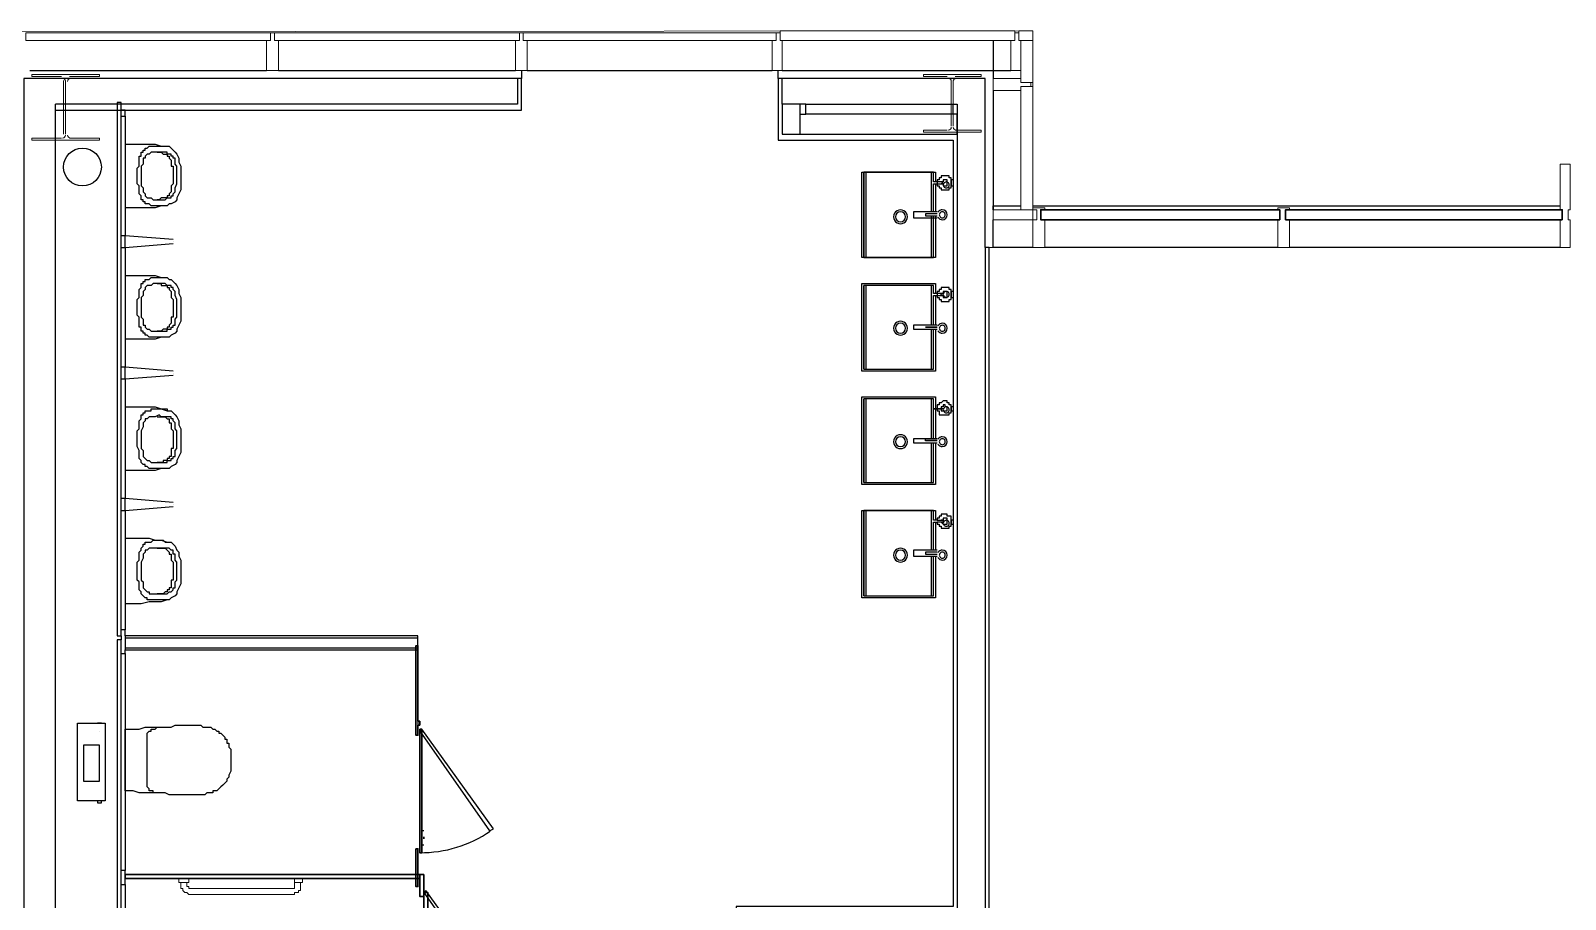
# Model space of a CAD drawing. Header units: metres. Extents: x 20.2 to 85.4, y 7.8 to 61.1.
# Drawn here: x 61.52 to 69.68, y 55.27 to 59.89 of the extents above; entities that cross this region are included whole.
import ezdxf

# ---------------------------------------------------------------- set-up
doc = ezdxf.new("R2010")
doc.units = ezdxf.units.M
for name, color, linetype in [('PDF_A-G25 JA12-G-BLDEXIST', 7, 'Continuous'), ('PDF_A-GENM', 7, 'Continuous'), ('PDF_A-GLAZ-CWMG', 7, 'Continuous'), ('PDF_G-IMPT', 7, 'Continuous'), ('PDF_P-SANR-FIXT', 7, 'Continuous'), ('PDF_Q-CASE', 7, 'Continuous')]:
    doc.layers.add(name, color=color, linetype=linetype)
for name, color, linetype, true_color in [('PDF_A-GLAZ-CURT', 251, 'Continuous', 0x575757), ('PDF_A-Z9919-G-COL19', 9, 'Continuous', 0xc1c1c1), ('PDF_Q-SPCQ', 253, 'Continuous', 0xa6bf8e), ('PDF_S-COLS', 41, 'Continuous', 0xffd9b0)]:
    doc.layers.add(name, color=color, linetype=linetype, true_color=true_color)

msp = doc.modelspace()

# ---------------------------------------------------------------- linework, layer by layer
at = {"layer": 'PDF_A-G25 JA12-G-BLDEXIST', "lineweight": 25}
for points in [[(64.1317, 59.6826), (64.1317, 59.6403)], [(65.4971, 59.6403), (65.4971, 59.6826)], [(61.6972, 59.6403), (61.5173, 59.6403), (61.4855, 59.6403), (61.4855, 59.4709), (61.4855, 52.9509), (61.4855, 52.9191), (61.4855, 52.7604), (61.4855, 51.4373), (60.861, 51.4373), (60.7235, 51.4373), (60.7023, 51.4373), (60.7023, 50.8551), (59.538, 50.8551)], [(62.0253, 59.4392), (62.0253, 59.4709), (62.0042, 59.4709), (64.1317, 59.4709), (64.1317, 59.5027), (64.1317, 59.6403), (64.1105, 59.6403), (61.5173, 59.6403)], [(64.1105, 59.6403), (64.1105, 59.5027), (61.6549, 59.5027)], [(66.4179, 59.6403), (65.5182, 59.6403), (65.4971, 59.6403), (65.4971, 59.5027), (65.4971, 59.4498), (65.4971, 59.3439), (65.4971, 59.3122), (66.4285, 59.3122), (66.4285, 58.7406), (66.4285, 56.3062), (66.4285, 55.2371), (65.4442, 55.2371), (65.3066, 55.2371), (65.2748, 55.2371), (65.2748, 50.8551), (64.9996, 50.8551)], [(66.4497, 55.0678), (66.4497, 53.8611), (66.619, 53.8611), (66.619, 55.0678), (66.619, 55.2371), (66.619, 56.3062), (66.619, 58.7406), (66.5979, 58.7406), (66.5979, 59.6403), (66.4497, 59.6403), (65.5182, 59.6403)], [(65.5182, 59.5027), (65.5182, 59.6403)], [(61.6549, 52.9191), (61.6549, 59.5027)], [(65.6135, 59.5027), (65.6135, 59.3439), (66.4497, 59.3439), (66.4497, 59.3439), (66.4497, 58.7406), (66.4497, 56.3062), (66.4497, 55.2371), (66.4497, 55.2054), (65.4442, 55.2054), (65.3066, 55.2054), (65.3066, 50.834), (65.2748, 50.834), (64.9996, 50.834)], [(65.6135, 59.5027), (65.5182, 59.5027), (65.5182, 59.4498), (65.5182, 59.3439), (66.4285, 59.3439), (66.4497, 59.3439)], [(65.6453, 59.5027), (65.6135, 59.5027), (65.6135, 59.4498), (65.6453, 59.4498)], [(66.4285, 59.4498), (65.6453, 59.4498), (65.6453, 59.5027), (66.4285, 59.5027)], [(66.4285, 59.5027), (66.4285, 59.5027)], [(61.6549, 59.4709), (62.0253, 59.4709)], [(66.4285, 59.4498), (66.4285, 59.4498)], [(63.8671, 52.6545), (63.8671, 52.7604), (63.8671, 52.7815), (63.8671, 52.9191), (62.0253, 52.9191), (62.0042, 52.9191), (61.6549, 52.9191), (61.6549, 52.9509), (61.6549, 59.3122)], [(62.0253, 58.7406), (62.0253, 58.8041)], [(66.5979, 58.7406), (66.5979, 56.3062), (66.5979, 55.2371), (66.5979, 55.2054), (66.5979, 55.1948)], [(62.0253, 58.042), (62.0253, 58.1055)], [(62.0253, 57.3435), (62.0253, 57.407)], [(62.0042, 56.6766), (62.0042, 56.6555)], [(62.0253, 56.5814), (62.0253, 56.6025), (63.5813, 56.6025), (63.5813, 56.6766), (62.0253, 56.6766), (62.0253, 56.7084)], [(62.0253, 56.6766), (62.0253, 56.666), (63.5813, 56.666)], [(62.0253, 56.666), (62.0253, 56.6131), (62.0253, 56.6025)], [(62.0994, 56.666), (62.1312, 56.666)], [(62.0253, 56.6131), (63.5813, 56.6131)], [(62.1629, 56.6131), (62.1629, 56.6131)], [(66.5979, 55.851), (66.5979, 55.851)], [(62.0253, 55.3536), (62.0253, 55.4277)]]:
    msp.add_lwpolyline(points, dxfattribs=at)
msp.add_lwpolyline([(66.4497, 59.4498), (66.4285, 59.4498), (66.4285, 59.5027), (66.4497, 59.5027), (66.4497, 59.4498), (66.4497, 59.3439)], close=True, dxfattribs=at)
msp.add_circle((61.7978, 59.1693), 0.1006, dxfattribs=at)
at = {"layer": 'PDF_A-GENM', "lineweight": 25}
for points in [[(66.3227, 59.0793), (66.3333, 59.0793), (66.3438, 59.0793), (66.3756, 59.0793), (66.365, 59.0793), (66.3756, 59.0899), (66.3438, 59.0899), (66.3333, 59.0899), (66.3227, 59.0899)], [(66.365, 59.0793), (66.3756, 59.0793), (66.3756, 59.0687), (66.3862, 59.0687), (66.3968, 59.0687), (66.3968, 59.0793), (66.3968, 59.0899), (66.3968, 59.1005), (66.3862, 59.1005), (66.3756, 59.1005), (66.3756, 59.0899), (66.365, 59.0899)], [(66.4285, 59.1005), (66.4179, 59.1005), (66.4179, 59.0899), (66.4179, 59.0793), (66.4179, 59.0687), (66.4285, 59.0687)], [(66.3227, 59.0793), (66.3227, 59.0793)], [(66.3227, 58.4866), (66.3333, 58.4866), (66.3438, 58.4866), (66.3756, 58.4866), (66.365, 58.4866), (66.365, 58.4972), (66.3756, 58.4972), (66.3438, 58.4972), (66.3333, 58.4972), (66.3227, 58.4972)], [(66.3227, 58.4972), (66.3227, 58.4972)], [(66.365, 58.4866), (66.3756, 58.4866), (66.3756, 58.476), (66.3862, 58.476), (66.3968, 58.476), (66.3968, 58.4866), (66.3968, 58.4972), (66.3968, 58.5078), (66.3862, 58.5078), (66.3756, 58.5078), (66.3756, 58.4972), (66.365, 58.4972)], [(66.4285, 58.5078), (66.4179, 58.5078), (66.4179, 58.4972), (66.4179, 58.4866), (66.4179, 58.476), (66.4285, 58.476)], [(66.3333, 57.8833), (66.3227, 57.8833), (66.3333, 57.8833)], [(66.3227, 57.8833), (66.3227, 57.8833)], [(66.3438, 57.8833), (66.3333, 57.8833), (66.3438, 57.8833)], [(66.3756, 57.8833), (66.3438, 57.8833), (66.3756, 57.8833)], [(66.365, 57.8833), (66.3756, 57.8833), (66.365, 57.8833)], [(66.4285, 57.8939), (66.4179, 57.8939), (66.4179, 57.8833), (66.4179, 57.8727), (66.4285, 57.8727)], [(66.3438, 57.2905), (66.3333, 57.2905), (66.3227, 57.2905)], [(66.365, 57.28), (66.3756, 57.2694), (66.3862, 57.2694), (66.3968, 57.2694), (66.3968, 57.28), (66.3968, 57.2905), (66.3968, 57.3011), (66.3862, 57.3011), (66.3756, 57.3011), (66.3756, 57.2905), (66.365, 57.2905)], [(66.4285, 57.2905), (66.4179, 57.2905), (66.4179, 57.28), (66.4179, 57.2694), (66.4285, 57.2694)], [(66.3227, 57.28), (66.3333, 57.28), (66.3438, 57.28)], [(66.3227, 57.28), (66.3227, 57.28)], [(63.613, 55.6393), (63.6024, 55.6393)], [(63.613, 55.6393), (63.613, 55.6393)], [(63.613, 55.6076), (63.613, 55.6076)], [(63.613, 55.597), (63.613, 55.6076), (63.613, 55.597)], [(63.613, 55.597), (63.613, 55.597)], [(63.613, 55.597), (63.613, 55.597)], [(63.613, 55.597), (63.613, 55.597)], [(63.6024, 55.5653), (63.613, 55.5653)], [(63.613, 55.5653), (63.613, 55.5653)]]:
    msp.add_lwpolyline(points, dxfattribs=at)
for points in [[(66.3862, 59.0476), (66.3968, 59.0476), (66.4073, 59.0476), (66.4073, 59.0582), (66.4179, 59.0582), (66.4179, 59.0687), (66.4179, 59.0793), (66.4179, 59.0899), (66.4179, 59.1005), (66.4179, 59.1111), (66.4073, 59.1111), (66.4073, 59.1217), (66.3968, 59.1217), (66.3862, 59.1217), (66.3756, 59.1217), (66.365, 59.1217), (66.365, 59.1111), (66.3544, 59.1111), (66.3544, 59.1005), (66.3438, 59.1005), (66.3438, 59.0899), (66.3438, 59.0793), (66.3438, 59.0687), (66.3544, 59.0687), (66.3544, 59.0582), (66.365, 59.0582), (66.365, 59.0476), (66.3756, 59.0476)], [(66.3862, 58.4548), (66.3968, 58.4548), (66.4073, 58.4548), (66.4073, 58.4654), (66.4179, 58.4654), (66.4179, 58.476), (66.4179, 58.4866), (66.4179, 58.4972), (66.4179, 58.5078), (66.4179, 58.5183), (66.4073, 58.5183), (66.4073, 58.5289), (66.3968, 58.5289), (66.3862, 58.5289), (66.3756, 58.5289), (66.365, 58.5289), (66.365, 58.5183), (66.3544, 58.5183), (66.3544, 58.5078), (66.3438, 58.5078), (66.3438, 58.4972), (66.3438, 58.4866), (66.3438, 58.476), (66.3544, 58.476), (66.3544, 58.4654), (66.365, 58.4654), (66.365, 58.4548), (66.3756, 58.4548)], [(66.3862, 57.8515), (66.3968, 57.8515), (66.4073, 57.8515), (66.4073, 57.8621), (66.4179, 57.8621), (66.4179, 57.8727), (66.4179, 57.8833), (66.4179, 57.8939), (66.4179, 57.9044), (66.4073, 57.9044), (66.4073, 57.915), (66.3968, 57.915), (66.3968, 57.9256), (66.3862, 57.9256), (66.3756, 57.9256), (66.365, 57.915), (66.3544, 57.915), (66.3544, 57.9044), (66.3438, 57.9044), (66.3438, 57.8939), (66.3438, 57.8833), (66.3438, 57.8727), (66.3544, 57.8727), (66.3544, 57.8621), (66.3544, 57.8515), (66.365, 57.8515), (66.3756, 57.8515)], [(66.3862, 57.8727), (66.3968, 57.8727), (66.3968, 57.8833), (66.3968, 57.8939), (66.3862, 57.8939), (66.3862, 57.9044), (66.3756, 57.9044), (66.3756, 57.8939), (66.365, 57.8939), (66.365, 57.8833), (66.365, 57.8727), (66.3756, 57.8727)], [(66.3756, 57.28), (66.3438, 57.28), (66.3438, 57.2694), (66.3544, 57.2694), (66.3544, 57.2588), (66.365, 57.2588), (66.365, 57.2482), (66.3756, 57.2482), (66.3862, 57.2482), (66.3968, 57.2482), (66.4073, 57.2482), (66.4073, 57.2588), (66.4179, 57.2588), (66.4179, 57.2694), (66.4179, 57.28), (66.4179, 57.2905), (66.4179, 57.3011), (66.4179, 57.3117), (66.4073, 57.3117), (66.3968, 57.3117), (66.3968, 57.3223), (66.3862, 57.3223), (66.3756, 57.3223), (66.365, 57.3223), (66.365, 57.3117), (66.3544, 57.3117), (66.3544, 57.3011), (66.3438, 57.3011), (66.3438, 57.2905), (66.3756, 57.2905), (66.3756, 57.28), (66.365, 57.28)], [(63.613, 55.6076), (63.613, 55.597), (63.613, 55.6076), (63.613, 55.597)]]:
    msp.add_lwpolyline(points, close=True, dxfattribs=at)
for points in [[(66.3915, 59.0582, 1.000002), (66.3915, 59.0899, 1.000002)], [(66.3915, 58.476, 1.000002), (66.3915, 58.5078, 1.000002)], [(66.3915, 57.8621, 1.000002), (66.3915, 57.8939, 1.000002)], [(66.3915, 57.2588, 1.000002), (66.3915, 57.2905, 1.000002)]]:
    msp.add_lwpolyline(points, format="xyb", close=True, dxfattribs=at)
at = {"layer": 'PDF_A-GLAZ-CURT', "lineweight": 13}
for points in [[(62.798, 59.8837), (61.4961, 59.8837), (61.4961, 59.8414), (62.798, 59.8414)], [(64.1211, 59.8837), (62.8192, 59.8837), (62.8192, 59.8414), (64.1211, 59.8414)], [(65.4865, 59.8837), (64.1423, 59.8837), (64.1423, 59.8414), (65.4865, 59.8414)], [(66.7566, 59.8943), (65.5077, 59.8943), (65.5077, 59.8414), (66.7566, 59.8414)], [(66.8519, 59.8943), (66.7778, 59.8943), (66.7778, 59.8414), (66.8519, 59.8414)], [(66.8519, 59.6191), (66.8519, 59.8414), (66.7884, 59.8414), (66.7884, 59.6191)], [(66.8519, 58.9417), (66.8519, 59.598), (66.7884, 59.598), (66.7884, 58.9417)], [(66.6402, 58.8888), (66.8731, 58.8888), (66.8731, 58.9417), (66.6402, 58.9417)]]:
    msp.add_lwpolyline(points, close=True, dxfattribs=at)
at = {"layer": 'PDF_A-GLAZ-CURT', "color": 230, "lineweight": 30, "true_color": 0xfe005f}
for points in [[(68.1644, 58.8888), (68.1644, 58.9417), (66.8942, 58.9417), (66.8942, 58.8888)], [(69.6674, 58.8888), (69.6674, 58.9417), (68.1961, 58.9417), (68.1961, 58.8888)]]:
    msp.add_lwpolyline(points, close=True, dxfattribs=at)
at = {"layer": 'PDF_A-GLAZ-CWMG', "color": 251, "lineweight": 13, "true_color": 0x575757}
for points in [[(62.7768, 59.8414), (62.7768, 59.6826), (62.8404, 59.6826), (62.8404, 59.8414), (62.8192, 59.8414), (62.8192, 59.8837), (62.798, 59.8837), (62.798, 59.8414)], [(64.0999, 59.8414), (64.0999, 59.6826), (64.1634, 59.6826), (64.1634, 59.8414), (64.1423, 59.8414), (64.1423, 59.8837), (64.1211, 59.8837), (64.1211, 59.8414)], [(65.4653, 59.8414), (65.4653, 59.6826), (65.5182, 59.6826), (65.5182, 59.8414), (65.5077, 59.8414), (65.5077, 59.8837), (65.4865, 59.8837), (65.4865, 59.8414)], [(66.7355, 59.8414), (66.7355, 59.6826), (66.7884, 59.6826), (66.7884, 59.8414), (66.7778, 59.8414), (66.7778, 59.8837), (66.7566, 59.8837), (66.7566, 59.8414)], [(66.7884, 59.6403), (66.6402, 59.6403), (66.6402, 59.5768), (66.7884, 59.5768), (66.7884, 59.598), (66.8413, 59.598), (66.8413, 59.6191), (66.7884, 59.6191)], [(69.6568, 58.7406), (69.7097, 58.7406), (69.7097, 58.8888), (69.6991, 58.8888), (69.6991, 58.9417), (69.7097, 58.9417), (69.7097, 59.1852), (69.6568, 59.1852), (69.6568, 58.9417), (69.6674, 58.9417), (69.6674, 58.8888), (69.6568, 58.8888)], [(66.8519, 58.7406), (66.9154, 58.7406), (66.9154, 58.8888), (66.8942, 58.8888), (66.8942, 58.9417), (66.9154, 58.9417), (66.9154, 58.9523), (66.8519, 58.9523), (66.8519, 58.9417), (66.8731, 58.9417), (66.8731, 58.8888), (66.8519, 58.8888)], [(68.1538, 58.7406), (68.2173, 58.7406), (68.2173, 58.8888), (68.1961, 58.8888), (68.1961, 58.9417), (68.2173, 58.9417), (68.2173, 58.9523), (68.1538, 58.9523), (68.1538, 58.9417), (68.1644, 58.9417), (68.1644, 58.8888), (68.1538, 58.8888)]]:
    msp.add_lwpolyline(points, close=True, dxfattribs=at)
at = {"layer": 'PDF_A-GLAZ-CWMG', "lineweight": 25}
for points in [[(66.6402, 59.8414), (66.6402, 59.6403)], [(61.5173, 59.6826), (62.7768, 59.6826)], [(62.8404, 59.6826), (64.0999, 59.6826)], [(64.1634, 59.6826), (65.4653, 59.6826)], [(65.5182, 59.6826), (66.7355, 59.6826)], [(66.6402, 59.5768), (66.6402, 58.9417), (66.6402, 58.9629), (66.7884, 58.9629)], [(66.8519, 58.9629), (66.8836, 58.9629), (68.1855, 58.9629), (69.6568, 58.9629)], [(66.8519, 58.7406), (66.6402, 58.7406), (66.6402, 58.8888)], [(68.1538, 58.7406), (66.9154, 58.7406)], [(69.6568, 58.7406), (68.2173, 58.7406)]]:
    msp.add_lwpolyline(points, dxfattribs=at)
at = {"layer": 'PDF_A-Z9919-G-COL19', "lineweight": 0}
msp.add_lwpolyline([(55.0819, 59.8837), (55.0819, 47.2352), (67.1059, 47.2352), (67.1059, 48.8652), (66.619, 48.8652), (66.619, 58.7406), (66.8519, 58.7406), (66.8519, 59.8943)], close=True, dxfattribs=at)
for points in [[(66.8519, 59.8943), (66.8519, 59.8943)], [(66.619, 58.7406), (66.619, 58.7406)], [(66.8519, 58.7406), (66.8519, 58.7406)]]:
    msp.add_lwpolyline(points, dxfattribs=at)
at = {"layer": 'PDF_G-IMPT', "lineweight": 25}
for points in [[(62.0253, 59.291), (62.0571, 59.291), (62.0783, 59.291), (62.11, 59.291), (62.1524, 59.291), (62.1841, 59.291), (62.2159, 59.2804), (62.2476, 59.2804), (62.2582, 59.2804), (62.2688, 59.2698), (62.2794, 59.2593), (62.29, 59.2487), (62.3005, 59.2381), (62.3111, 59.2169), (62.3111, 59.1958), (62.3217, 59.1746), (62.3217, 59.1534), (62.3217, 59.1217), (62.3217, 59.1005), (62.3217, 59.0687), (62.3217, 59.0476), (62.3111, 59.0264), (62.3005, 59.0052), (62.3005, 58.9946), (62.29, 58.9841), (62.2688, 58.9735), (62.2582, 58.9735), (62.2476, 58.9629), (62.2159, 58.9629), (62.1841, 58.9523), (62.1524, 58.9523), (62.11, 58.9523), (62.0783, 58.9523), (62.0571, 58.9523), (62.0253, 58.9523)], [(62.2476, 58.9629), (62.237, 58.9629), (62.2265, 58.9629), (62.2159, 58.9629), (62.2053, 58.9629), (62.1947, 58.9629), (62.1841, 58.9629), (62.1735, 58.9629), (62.1629, 58.9629), (62.1524, 58.9735), (62.1418, 58.9735), (62.1312, 58.9735), (62.1312, 58.9841), (62.1206, 58.9841), (62.1206, 58.9946), (62.11, 58.9946), (62.11, 59.0052), (62.11, 59.0158), (62.0994, 59.0264), (62.0994, 59.037), (62.0994, 59.0476), (62.0994, 59.0687), (62.0889, 59.0793), (62.0889, 59.0899), (62.0889, 59.1005), (62.0889, 59.1111), (62.0889, 59.1217), (62.0889, 59.1322), (62.0889, 59.1428), (62.0889, 59.1534), (62.0889, 59.164), (62.0994, 59.1746), (62.0994, 59.1958), (62.0994, 59.2063), (62.0994, 59.2169), (62.0994, 59.2275), (62.11, 59.2275), (62.11, 59.2381), (62.11, 59.2487), (62.1206, 59.2487), (62.1206, 59.2593), (62.1312, 59.2593), (62.1312, 59.2698), (62.1418, 59.2698), (62.1524, 59.2804), (62.1629, 59.2804), (62.1735, 59.2804), (62.1841, 59.2804), (62.1947, 59.2804), (62.2053, 59.2804), (62.2159, 59.2804), (62.2265, 59.2804), (62.237, 59.2804), (62.2476, 59.2804)], [(62.1947, 59.2487), (62.2053, 59.2487), (62.2159, 59.2487), (62.2265, 59.2381), (62.237, 59.2381), (62.2476, 59.2381), (62.2476, 59.2275), (62.2582, 59.2275), (62.2582, 59.2169), (62.2688, 59.2063), (62.2688, 59.1958), (62.2688, 59.1852), (62.2688, 59.1746), (62.2794, 59.1746), (62.2794, 59.1534), (62.2794, 59.1428), (62.2794, 59.1217), (62.2794, 59.1005), (62.2794, 59.0899), (62.2794, 59.0793), (62.2688, 59.0687), (62.2688, 59.0582), (62.2688, 59.0476), (62.2688, 59.037), (62.2582, 59.0264), (62.2582, 59.0158), (62.2476, 59.0158), (62.2476, 59.0052), (62.237, 59.0052), (62.2265, 59.0052), (62.2159, 59.0052), (62.2053, 58.9946), (62.1947, 58.9946)], [(62.0253, 58.5924), (62.0571, 58.5924), (62.0783, 58.5924), (62.11, 58.5924), (62.1524, 58.5924), (62.1841, 58.5924), (62.2159, 58.5818), (62.2476, 58.5818), (62.2582, 58.5713), (62.2688, 58.5713), (62.2794, 58.5607), (62.29, 58.5501), (62.3005, 58.5395), (62.3111, 58.5183), (62.3111, 58.4972), (62.3217, 58.476), (62.3217, 58.4442), (62.3217, 58.4231), (62.3217, 58.3913), (62.3217, 58.3702), (62.3217, 58.349), (62.3111, 58.3278), (62.3005, 58.3066), (62.3005, 58.2961), (62.29, 58.2855), (62.2688, 58.2749), (62.2582, 58.2643), (62.2476, 58.2643), (62.2159, 58.2643), (62.1841, 58.2537), (62.1524, 58.2537), (62.11, 58.2537), (62.0783, 58.2537), (62.0571, 58.2537), (62.0253, 58.2537)], [(62.2476, 58.2643), (62.237, 58.2643), (62.2265, 58.2643), (62.2159, 58.2643), (62.2053, 58.2643), (62.1947, 58.2643), (62.1841, 58.2643), (62.1735, 58.2643), (62.1629, 58.2643), (62.1524, 58.2643), (62.1418, 58.2749), (62.1312, 58.2749), (62.1312, 58.2855), (62.1206, 58.2855), (62.1206, 58.2961), (62.11, 58.2961), (62.11, 58.3066), (62.11, 58.3172), (62.0994, 58.3172), (62.0994, 58.3278), (62.0994, 58.3384), (62.0994, 58.349), (62.0994, 58.3702), (62.0889, 58.3807), (62.0889, 58.3913), (62.0889, 58.4019), (62.0889, 58.4125), (62.0889, 58.4231), (62.0889, 58.4337), (62.0889, 58.4442), (62.0889, 58.4548), (62.0889, 58.4654), (62.0994, 58.476), (62.0994, 58.4972), (62.0994, 58.5078), (62.0994, 58.5183), (62.11, 58.5289), (62.11, 58.5395), (62.11, 58.5501), (62.1206, 58.5501), (62.1206, 58.5607), (62.1312, 58.5607), (62.1312, 58.5713), (62.1418, 58.5713), (62.1524, 58.5713), (62.1629, 58.5818), (62.1735, 58.5818), (62.1841, 58.5818), (62.1947, 58.5818), (62.2053, 58.5818), (62.2159, 58.5818), (62.2265, 58.5818), (62.237, 58.5818), (62.2476, 58.5818)], [(62.1947, 58.5501), (62.2053, 58.5501), (62.2159, 58.5501), (62.2159, 58.5395), (62.2265, 58.5395), (62.237, 58.5395), (62.2476, 58.5395), (62.2476, 58.5289), (62.2582, 58.5289), (62.2582, 58.5183), (62.2688, 58.5078), (62.2688, 58.4972), (62.2688, 58.4866), (62.2688, 58.476), (62.2794, 58.4654), (62.2794, 58.4548), (62.2794, 58.4442), (62.2794, 58.4231), (62.2794, 58.4019), (62.2794, 58.3913), (62.2794, 58.3702), (62.2688, 58.3702), (62.2688, 58.3596), (62.2688, 58.349), (62.2688, 58.3384), (62.2582, 58.3278), (62.2582, 58.3172), (62.2476, 58.3172), (62.2476, 58.3066), (62.237, 58.3066), (62.2265, 58.3066), (62.2159, 58.2961), (62.2053, 58.2961), (62.1947, 58.2961)], [(62.0253, 57.8939), (62.0571, 57.8939), (62.0783, 57.8939), (62.11, 57.8939), (62.1524, 57.8939), (62.1841, 57.8939), (62.2159, 57.8833), (62.2476, 57.8727), (62.2582, 57.8727), (62.2688, 57.8727), (62.2794, 57.8621), (62.29, 57.8515), (62.3005, 57.8409), (62.3111, 57.8198), (62.3111, 57.7986), (62.3217, 57.7774), (62.3217, 57.7457), (62.3217, 57.7245), (62.3217, 57.6927), (62.3217, 57.6716), (62.3217, 57.6504), (62.3111, 57.6292), (62.3005, 57.6081), (62.3005, 57.5975), (62.29, 57.5869), (62.2688, 57.5763), (62.2582, 57.5657), (62.2476, 57.5657), (62.2159, 57.5657), (62.1841, 57.5551), (62.1524, 57.5551), (62.11, 57.5551), (62.0783, 57.5551), (62.0571, 57.5551), (62.0253, 57.5551)], [(62.2476, 57.5657), (62.237, 57.5657), (62.2265, 57.5657), (62.2159, 57.5657), (62.2053, 57.5657), (62.1947, 57.5657), (62.1841, 57.5657), (62.1735, 57.5657), (62.1629, 57.5657), (62.1524, 57.5657), (62.1418, 57.5763), (62.1312, 57.5763), (62.1312, 57.5869), (62.1206, 57.5869), (62.11, 57.5975), (62.11, 57.6081), (62.0994, 57.6187), (62.0994, 57.6292), (62.0994, 57.6398), (62.0994, 57.6504), (62.0994, 57.661), (62.0889, 57.6822), (62.0889, 57.6927), (62.0889, 57.7033), (62.0889, 57.7139), (62.0889, 57.7245), (62.0889, 57.7351), (62.0889, 57.7457), (62.0889, 57.7563), (62.0889, 57.7668), (62.0994, 57.7774), (62.0994, 57.788), (62.0994, 57.7986), (62.0994, 57.8092), (62.0994, 57.8198), (62.11, 57.8303), (62.11, 57.8409), (62.11, 57.8515), (62.1206, 57.8515), (62.1206, 57.8621), (62.1312, 57.8621), (62.1312, 57.8727), (62.1418, 57.8727), (62.1524, 57.8727), (62.1629, 57.8727), (62.1629, 57.8833), (62.1735, 57.8833), (62.1841, 57.8833), (62.1947, 57.8833), (62.2053, 57.8833), (62.2159, 57.8833), (62.2265, 57.8833), (62.237, 57.8833), (62.2476, 57.8833), (62.2476, 57.8727)], [(62.1947, 57.8409), (62.2053, 57.8409), (62.2159, 57.8409), (62.2265, 57.8409), (62.237, 57.8409), (62.2476, 57.8303), (62.2582, 57.8303), (62.2582, 57.8198), (62.2582, 57.8092), (62.2688, 57.8092), (62.2688, 57.788), (62.2688, 57.7774), (62.2794, 57.7668), (62.2794, 57.7563), (62.2794, 57.7351), (62.2794, 57.7245), (62.2794, 57.7033), (62.2794, 57.6927), (62.2794, 57.6822), (62.2794, 57.6716), (62.2688, 57.6716), (62.2688, 57.661), (62.2688, 57.6504), (62.2688, 57.6398), (62.2688, 57.6292), (62.2582, 57.6292), (62.2582, 57.6187), (62.2476, 57.6187), (62.2476, 57.6081), (62.237, 57.6081), (62.2265, 57.6081), (62.2265, 57.5975), (62.2159, 57.5975), (62.2053, 57.5975), (62.1947, 57.5975)], [(62.0253, 57.1953), (62.0571, 57.1953), (62.0783, 57.1953), (62.11, 57.1953), (62.1524, 57.1953), (62.1841, 57.1847), (62.2159, 57.1847), (62.2476, 57.1741), (62.2582, 57.1741), (62.2688, 57.1741), (62.2794, 57.1635), (62.29, 57.1529), (62.3005, 57.1318), (62.3111, 57.1212), (62.3111, 57.1), (62.3217, 57.0788), (62.3217, 57.0471), (62.3217, 57.0259), (62.3217, 56.9942), (62.3217, 56.973), (62.3217, 56.9518), (62.3111, 56.9307), (62.3005, 56.9095), (62.3005, 56.8989), (62.29, 56.8883), (62.2688, 56.8777), (62.2582, 56.8672), (62.2476, 56.8672), (62.2159, 56.8566), (62.1841, 56.8566), (62.1524, 56.8566), (62.11, 56.846), (62.0783, 56.846), (62.0571, 56.846), (62.0253, 56.846)], [(62.2476, 56.8672), (62.237, 56.8672), (62.2265, 56.8672), (62.2159, 56.8672), (62.2053, 56.8672), (62.1947, 56.8672), (62.1841, 56.8672), (62.1735, 56.8672), (62.1629, 56.8672), (62.1524, 56.8672), (62.1418, 56.8672), (62.1418, 56.8777), (62.1312, 56.8777), (62.1206, 56.8883), (62.11, 56.8989), (62.11, 56.9095), (62.0994, 56.9201), (62.0994, 56.9307), (62.0994, 56.9412), (62.0994, 56.9518), (62.0994, 56.9624), (62.0889, 56.973), (62.0889, 56.9836), (62.0889, 56.9942), (62.0889, 57.0048), (62.0889, 57.0153), (62.0889, 57.0259), (62.0889, 57.0365), (62.0889, 57.0471), (62.0889, 57.0577), (62.0889, 57.0683), (62.0994, 57.0788), (62.0994, 57.0894), (62.0994, 57.1), (62.0994, 57.1106), (62.0994, 57.1212), (62.11, 57.1318), (62.11, 57.1424), (62.1206, 57.1529), (62.1206, 57.1635), (62.1312, 57.1635), (62.1312, 57.1741), (62.1418, 57.1741), (62.1524, 57.1741), (62.1629, 57.1741), (62.1735, 57.1847), (62.1841, 57.1847), (62.1947, 57.1847), (62.2053, 57.1847), (62.2159, 57.1847), (62.2265, 57.1847), (62.237, 57.1741), (62.2476, 57.1741)], [(62.1947, 57.1424), (62.2053, 57.1424), (62.2159, 57.1424), (62.2265, 57.1424), (62.237, 57.1424), (62.2476, 57.1318), (62.2582, 57.1212), (62.2582, 57.1106), (62.2688, 57.1106), (62.2688, 57.1), (62.2688, 57.0894), (62.2688, 57.0788), (62.2794, 57.0683), (62.2794, 57.0577), (62.2794, 57.0471), (62.2794, 57.0365), (62.2794, 57.0259), (62.2794, 57.0048), (62.2794, 56.9942), (62.2794, 56.9836), (62.2794, 56.973), (62.2688, 56.973), (62.2688, 56.9624), (62.2688, 56.9518), (62.2688, 56.9412), (62.2688, 56.9307), (62.2582, 56.9307), (62.2582, 56.9201), (62.2476, 56.9201), (62.2476, 56.9095), (62.237, 56.9095), (62.2265, 56.8989), (62.2159, 56.8989), (62.2053, 56.8989), (62.1947, 56.8989)], [(62.237, 55.8405), (62.2159, 55.8405), (62.1947, 55.8405), (62.1735, 55.8405), (62.1524, 55.8405), (62.1312, 55.8405), (62.0994, 55.8405), (62.0677, 55.851), (62.0253, 55.851), (62.0253, 56.1792), (62.0677, 56.1792), (62.0994, 56.1792), (62.1312, 56.1897), (62.1524, 56.1897), (62.1735, 56.1897), (62.1947, 56.1897), (62.2159, 56.1897), (62.237, 56.1897)], [(62.1418, 56.1157), (62.1418, 56.1157)], [(62.3958, 55.8299), (62.3958, 55.8299)]]:
    msp.add_lwpolyline(points, dxfattribs=at)
for points in [[(62.2053, 59.2487), (62.1841, 59.2487), (62.1735, 59.2487), (62.1629, 59.2487), (62.1524, 59.2381), (62.1418, 59.2381), (62.1312, 59.2275), (62.1312, 59.2169), (62.1206, 59.2169), (62.1206, 59.1958), (62.1206, 59.1852), (62.11, 59.1746), (62.11, 59.1534), (62.11, 59.1428), (62.11, 59.1217), (62.11, 59.1111), (62.11, 59.0899), (62.11, 59.0687), (62.1206, 59.0582), (62.1206, 59.0476), (62.1206, 59.037), (62.1312, 59.0264), (62.1312, 59.0158), (62.1418, 59.0052), (62.1524, 59.0052), (62.1629, 59.0052), (62.1735, 58.9946), (62.1841, 58.9946), (62.2053, 58.9946), (62.2159, 58.9946), (62.237, 58.9946), (62.2476, 59.0052), (62.2582, 59.0052), (62.2688, 59.0052), (62.2688, 59.0158), (62.2794, 59.0158), (62.2794, 59.0264), (62.29, 59.037), (62.29, 59.0476), (62.29, 59.0582), (62.3005, 59.0793), (62.3005, 59.1005), (62.3005, 59.1217), (62.3005, 59.1428), (62.3005, 59.164), (62.3005, 59.1746), (62.29, 59.1852), (62.29, 59.1958), (62.29, 59.2063), (62.29, 59.2169), (62.2794, 59.2169), (62.2794, 59.2275), (62.2688, 59.2275), (62.2688, 59.2381), (62.2582, 59.2381), (62.2476, 59.2381), (62.2476, 59.2487), (62.237, 59.2487), (62.2159, 59.2487)], [(62.2053, 58.5501), (62.1841, 58.5501), (62.1735, 58.5501), (62.1629, 58.5395), (62.1524, 58.5395), (62.1418, 58.5395), (62.1312, 58.5289), (62.1312, 58.5183), (62.1206, 58.5078), (62.1206, 58.4972), (62.1206, 58.4866), (62.11, 58.476), (62.11, 58.4548), (62.11, 58.4337), (62.11, 58.4231), (62.11, 58.4019), (62.11, 58.3913), (62.11, 58.3702), (62.1206, 58.3596), (62.1206, 58.349), (62.1206, 58.3278), (62.1312, 58.3278), (62.1312, 58.3172), (62.1418, 58.3066), (62.1524, 58.3066), (62.1629, 58.2961), (62.1735, 58.2961), (62.1841, 58.2961), (62.2053, 58.2961), (62.2159, 58.2961), (62.237, 58.2961), (62.2476, 58.2961), (62.2476, 58.3066), (62.2582, 58.3066), (62.2688, 58.3066), (62.2688, 58.3172), (62.2794, 58.3172), (62.2794, 58.3278), (62.29, 58.3278), (62.29, 58.3384), (62.29, 58.349), (62.29, 58.3596), (62.3005, 58.3702), (62.3005, 58.3807), (62.3005, 58.4019), (62.3005, 58.4231), (62.3005, 58.4442), (62.3005, 58.4654), (62.29, 58.4866), (62.29, 58.4972), (62.29, 58.5078), (62.2794, 58.5183), (62.2794, 58.5289), (62.2688, 58.5289), (62.2688, 58.5395), (62.2582, 58.5395), (62.2476, 58.5395), (62.237, 58.5501), (62.2159, 58.5501)], [(62.2053, 57.8515), (62.1841, 57.8409), (62.1735, 57.8409), (62.1629, 57.8409), (62.1524, 57.8409), (62.1418, 57.8303), (62.1312, 57.8303), (62.1312, 57.8198), (62.1206, 57.8092), (62.1206, 57.7986), (62.1206, 57.788), (62.11, 57.7668), (62.11, 57.7563), (62.11, 57.7351), (62.11, 57.7245), (62.11, 57.7033), (62.11, 57.6927), (62.11, 57.6716), (62.1206, 57.661), (62.1206, 57.6398), (62.1206, 57.6292), (62.1312, 57.6187), (62.1418, 57.6081), (62.1524, 57.6081), (62.1629, 57.5975), (62.1735, 57.5975), (62.1841, 57.5975), (62.2053, 57.5975), (62.2159, 57.5975), (62.237, 57.5975), (62.2476, 57.5975), (62.2476, 57.6081), (62.2582, 57.6081), (62.2688, 57.6081), (62.2688, 57.6187), (62.2794, 57.6187), (62.2794, 57.6292), (62.29, 57.6292), (62.29, 57.6398), (62.29, 57.6504), (62.29, 57.661), (62.3005, 57.6716), (62.3005, 57.6822), (62.3005, 57.6927), (62.3005, 57.7033), (62.3005, 57.7245), (62.3005, 57.7351), (62.3005, 57.7457), (62.3005, 57.7668), (62.29, 57.7774), (62.29, 57.788), (62.29, 57.7986), (62.29, 57.8092), (62.2794, 57.8198), (62.2794, 57.8303), (62.2688, 57.8303), (62.2688, 57.8409), (62.2582, 57.8409), (62.2476, 57.8409), (62.237, 57.8409), (62.2159, 57.8409)], [(62.2053, 57.1424), (62.1841, 57.1424), (62.1735, 57.1424), (62.1629, 57.1424), (62.1524, 57.1424), (62.1418, 57.1318), (62.1312, 57.1318), (62.1312, 57.1212), (62.1206, 57.1106), (62.1206, 57.1), (62.1206, 57.0894), (62.11, 57.0683), (62.11, 57.0577), (62.11, 57.0365), (62.11, 57.0259), (62.11, 57.0048), (62.11, 56.9942), (62.11, 56.973), (62.1206, 56.9624), (62.1206, 56.9412), (62.1206, 56.9307), (62.1312, 56.9201), (62.1418, 56.9095), (62.1524, 56.9095), (62.1524, 56.8989), (62.1629, 56.8989), (62.1735, 56.8989), (62.1841, 56.8989), (62.2053, 56.8989), (62.2159, 56.8989), (62.237, 56.8989), (62.2476, 56.8989), (62.2582, 56.9095), (62.2688, 56.9095), (62.2794, 56.9201), (62.2794, 56.9307), (62.29, 56.9307), (62.29, 56.9412), (62.29, 56.9518), (62.29, 56.9624), (62.3005, 56.973), (62.3005, 56.9836), (62.3005, 56.9942), (62.3005, 57.0048), (62.3005, 57.0259), (62.3005, 57.0365), (62.3005, 57.0471), (62.3005, 57.0577), (62.3005, 57.0683), (62.29, 57.0788), (62.29, 57.0894), (62.29, 57.1), (62.29, 57.1106), (62.2794, 57.1106), (62.2794, 57.1212), (62.2794, 57.1318), (62.2688, 57.1318), (62.2582, 57.1424), (62.2476, 57.1424), (62.237, 57.1424), (62.2159, 57.1424)], [(62.1418, 56.0839), (62.1418, 56.0945), (62.1418, 56.1051), (62.1418, 56.1157), (62.1418, 56.1262), (62.1418, 56.1368), (62.1418, 56.1474), (62.1418, 56.158), (62.1524, 56.1686), (62.1629, 56.1686), (62.1629, 56.1792), (62.1735, 56.1792), (62.1841, 56.1792), (62.1947, 56.1897), (62.2159, 56.1897), (62.2265, 56.1897), (62.237, 56.1897), (62.2582, 56.1897), (62.2688, 56.1897), (62.29, 56.2003), (62.3005, 56.2003), (62.3217, 56.2003), (62.3535, 56.2003), (62.3958, 56.2003), (62.417, 56.2003), (62.4276, 56.2003), (62.4381, 56.1897), (62.4487, 56.1897), (62.4593, 56.1897), (62.4699, 56.1897), (62.4805, 56.1897), (62.4911, 56.1792), (62.5017, 56.1792), (62.5122, 56.1686), (62.5228, 56.1686), (62.5228, 56.158), (62.5334, 56.158), (62.544, 56.1474), (62.5546, 56.1368), (62.5546, 56.1262), (62.5652, 56.1262), (62.5652, 56.1157), (62.5652, 56.1051), (62.5757, 56.1051), (62.5757, 56.0945), (62.5757, 56.0839), (62.5863, 56.0733), (62.5863, 56.0627), (62.5863, 56.0521), (62.5863, 56.0416), (62.5863, 56.031), (62.5863, 56.0098), (62.5863, 55.9992), (62.5863, 55.9886), (62.5863, 55.9781), (62.5863, 55.9675), (62.5863, 55.9569), (62.5757, 55.9357), (62.5757, 55.9251), (62.5652, 55.9145), (62.5652, 55.904), (62.5546, 55.8934), (62.544, 55.8828), (62.5334, 55.8722), (62.5228, 55.8616), (62.5122, 55.851), (62.5017, 55.851), (62.4911, 55.851), (62.4911, 55.8405), (62.4805, 55.8405), (62.4699, 55.8405), (62.4593, 55.8405), (62.4487, 55.8299), (62.4381, 55.8299), (62.4276, 55.8299), (62.417, 55.8299), (62.3958, 55.8299), (62.3535, 55.8299), (62.3217, 55.8299), (62.3005, 55.8299), (62.29, 55.8299), (62.2688, 55.8299), (62.2582, 55.8299), (62.237, 55.8405), (62.2265, 55.8405), (62.2159, 55.8405), (62.1947, 55.8405), (62.1841, 55.8405), (62.1735, 55.8405), (62.1735, 55.851), (62.1629, 55.851), (62.1524, 55.851), (62.1524, 55.8616), (62.1418, 55.8722), (62.1418, 55.8828), (62.1418, 55.8934), (62.1418, 55.904), (62.1418, 55.9145), (62.1418, 55.9251), (62.1418, 55.9357), (62.1418, 55.9675), (62.1418, 55.9886), (62.1418, 56.0098), (62.1418, 56.0416), (62.1418, 56.0627)]]:
    msp.add_lwpolyline(points, close=True, dxfattribs=at)
at = {"layer": 'PDF_P-SANR-FIXT', "lineweight": 25}
for points in [[(61.983, 56.6766), (62.0042, 56.6766), (62.0042, 59.5133), (61.983, 59.5133)], [(61.983, 52.9509), (62.0042, 52.9509), (62.0042, 56.6555), (61.983, 56.6555)], [(61.9195, 56.2109), (61.9195, 55.7981), (61.7713, 55.7981), (61.7713, 56.2109)], [(61.8031, 56.0945), (61.8031, 55.904), (61.8877, 55.904), (61.8877, 56.0945)]]:
    msp.add_lwpolyline(points, close=True, dxfattribs=at)
for points in [[(62.0042, 59.4392), (62.0253, 59.4392), (62.0253, 58.8041), (62.0042, 58.8041)], [(66.3333, 58.91), (66.3333, 58.6877), (65.9416, 58.6877), (65.9416, 59.1428), (66.3333, 59.1428), (66.3333, 59.0899)], [(66.3227, 59.0899), (66.3227, 59.1428), (65.9522, 59.1428), (65.9522, 58.6877), (65.9522, 59.1428)], [(65.9628, 59.1428), (65.9628, 58.6877)], [(66.3121, 58.9311), (66.3121, 59.1428)], [(66.3227, 58.9311), (66.3227, 59.0793)], [(66.3333, 59.0793), (66.3333, 58.9311)], [(66.3438, 58.9311), (66.2168, 58.9311), (66.2168, 58.8994), (66.3438, 58.8994)], [(66.3438, 58.9206), (66.2803, 58.9206), (66.2803, 58.91), (66.3438, 58.91)], [(65.9522, 58.6877), (66.3227, 58.6877), (66.3227, 58.91)], [(66.3121, 58.6877), (66.3121, 58.91)], [(62.2794, 58.783), (62.0253, 58.8041)], [(62.0253, 58.7406), (62.2794, 58.7618)], [(62.2794, 58.7724), (62.2794, 58.7724)], [(62.0042, 58.7406), (62.0253, 58.7406), (62.0253, 58.1055), (62.0042, 58.1055)], [(66.3333, 58.3066), (66.3333, 58.0844), (65.9416, 58.0844), (65.9416, 58.5501), (66.3333, 58.5501), (66.3333, 58.4972)], [(66.3227, 58.4972), (66.3227, 58.5395), (65.9522, 58.5395), (65.9522, 58.095), (65.9522, 58.5395)], [(65.9628, 58.5395), (65.9628, 58.095)], [(66.3121, 58.3278), (66.3121, 58.5395)], [(66.3227, 58.3278), (66.3227, 58.4866)], [(66.3333, 58.4866), (66.3333, 58.3278)], [(65.9522, 58.095), (66.3227, 58.095), (66.3227, 58.3066)], [(66.3438, 58.3278), (66.2168, 58.3278), (66.2168, 58.3066), (66.3438, 58.3066)], [(66.2803, 58.3172), (66.3438, 58.3172), (66.2803, 58.3172)], [(66.3121, 58.095), (66.3121, 58.3066)], [(62.2794, 58.0844), (62.0253, 58.1055)], [(62.0042, 58.042), (62.0253, 58.042), (62.0253, 57.407), (62.0042, 57.407)], [(62.0253, 58.042), (62.2794, 58.0632)], [(62.2794, 58.0738), (62.2794, 58.0738)], [(66.3333, 57.7033), (66.3333, 57.4811), (65.9416, 57.4811), (65.9416, 57.9468), (66.3333, 57.9468), (66.3333, 57.8833), (66.3333, 57.7245)], [(66.3227, 57.7245), (66.3227, 57.8833), (66.3227, 57.9362), (65.9522, 57.9362), (65.9522, 57.4916), (65.9522, 57.9362)], [(65.9628, 57.9362), (65.9628, 57.4916)], [(66.3121, 57.7245), (66.3121, 57.9362)], [(65.9522, 57.4916), (66.3227, 57.4916), (66.3227, 57.7033)], [(66.3438, 57.7139), (66.2803, 57.7139), (66.2803, 57.7245), (66.3438, 57.7245), (66.2168, 57.7245), (66.2168, 57.7033), (66.3438, 57.7033)], [(66.3121, 57.4916), (66.3121, 57.7033)], [(62.2794, 57.3858), (62.0253, 57.407)], [(62.2794, 57.3752), (62.2794, 57.3752)], [(62.0042, 57.3435), (62.0253, 57.3435), (62.0253, 56.7084), (62.0042, 56.7084)], [(62.0253, 57.3435), (62.2794, 57.3646)], [(66.3333, 57.1), (66.3333, 56.8777), (65.9416, 56.8777), (65.9416, 57.3435), (66.3333, 57.3435), (66.3333, 57.2905)], [(66.3227, 57.2905), (66.3227, 57.3435), (65.9522, 57.3435), (65.9522, 56.8883), (65.9522, 57.3435)], [(65.9628, 57.3435), (65.9628, 56.8883)], [(66.3121, 57.1318), (66.3121, 57.3435)], [(66.3227, 57.1318), (66.3227, 57.28)], [(66.3333, 57.28), (66.3333, 57.1318)], [(66.3438, 57.1318), (66.2168, 57.1318), (66.2168, 57.1), (66.3438, 57.1)], [(65.9522, 56.8883), (66.3227, 56.8883), (66.3227, 57.1)], [(66.3438, 57.1212), (66.2803, 57.1212), (66.2803, 57.1106), (66.3438, 57.1106)], [(66.3121, 56.8883), (66.3121, 57.1)], [(62.0042, 56.5814), (62.0253, 56.5814), (62.0253, 55.4277), (62.0042, 55.4277)], [(61.8772, 56.2109), (61.8772, 56.2109)], [(61.8983, 56.2109), (61.8877, 56.2109), (61.8772, 56.2109)], [(61.8877, 56.1686), (61.8877, 56.1686)], [(61.8772, 55.7981), (61.8772, 55.7875), (61.8877, 55.7875), (61.8983, 55.7875), (61.8983, 55.7981)], [(62.0042, 55.3536), (62.0253, 55.3536), (62.0253, 54.6126), (62.0042, 54.6126)]]:
    msp.add_lwpolyline(points, dxfattribs=at)
for points in [[(66.1851, 58.9047, 1.000001), (66.111, 58.9047, 1.000001)], [(66.1216, 58.9047, 0.999999), (66.1745, 58.9047, 0.999999)], [(66.3703, 58.8994, 1.000002), (66.3703, 58.9311, 1.000002)], [(66.1851, 58.3119, 1.000001), (66.111, 58.3119, 1.000001)], [(66.1216, 58.3119, 0.999999), (66.1745, 58.3119, 0.999999)], [(66.3703, 58.2961, 1.000002), (66.3703, 58.3278, 1.000002)], [(66.1851, 57.7086, 1.000001), (66.111, 57.7086, 1.000001)], [(66.1216, 57.7086, 0.999999), (66.1745, 57.7086, 0.999999)], [(66.3703, 57.6927, 1.000002), (66.3703, 57.7245, 1.000002)], [(66.1851, 57.1053, 1.000001), (66.111, 57.1053, 1.000001)], [(66.1216, 57.1053, 0.999999), (66.1745, 57.1053, 0.999999)], [(66.3703, 57.0894, 1.000002), (66.3703, 57.1212, 1.000002)]]:
    msp.add_lwpolyline(points, format="xyb", close=True, dxfattribs=at)
for points in [[(66.3474, 58.902, 0.267266), (66.3703, 58.8888, 0.999999), (66.3703, 58.9417, 0.267266), (66.3474, 58.9285)], [(66.3474, 58.2987, 0.267266), (66.3703, 58.2855, 0.999999), (66.3703, 58.3384, 0.267266), (66.3474, 58.3252)], [(66.3474, 57.6953, 0.267266), (66.3703, 57.6822, 0.999999), (66.3703, 57.7351, 0.267266), (66.3474, 57.7219)], [(66.3474, 57.092, 0.267266), (66.3703, 57.0788, 0.999999), (66.3703, 57.1318, 0.267266), (66.3474, 57.1186)]]:
    msp.add_lwpolyline(points, format="xyb", dxfattribs=at)
at = {"layer": 'PDF_Q-CASE', "color": 230, "lineweight": 30, "true_color": 0xfe005f}
for points in [[(63.5813, 56.2215), (63.5813, 56.6237), (63.5707, 56.6237), (63.5707, 56.1474), (63.5813, 56.1474), (63.5813, 56.2003)], [(63.613, 55.3536), (63.613, 55.4065), (63.5919, 55.4065), (63.5919, 55.2901), (63.613, 55.2901), (63.613, 55.343)]]:
    msp.add_lwpolyline(points, dxfattribs=at)
at = {"layer": 'PDF_Q-CASE', "lineweight": 25}
for points in [[(63.5919, 56.2215), (63.5813, 56.2215)], [(63.5919, 56.2215), (63.5813, 56.2215)], [(63.5919, 56.2003), (63.5813, 56.2003)], [(63.9623, 55.6393), (63.9835, 55.6499), (63.6024, 56.1792), (63.5919, 56.1686)], [(63.613, 55.3642), (63.613, 55.3536)], [(63.613, 55.3642), (63.613, 55.3536)], [(63.9835, 54.782), (64.0047, 54.7926), (63.6236, 55.3218), (63.613, 55.3112)]]:
    msp.add_lwpolyline(points, close=True, dxfattribs=at)
for points in [[(63.5813, 56.2215), (63.5919, 56.2215), (63.5813, 56.2215), (63.5813, 56.2003), (63.5919, 56.2003), (63.5813, 56.2003)], [(63.5919, 56.2003), (63.5813, 56.2003), (63.5919, 56.2003)], [(63.5919, 56.2215), (63.5919, 56.2215)], [(63.5919, 56.2215), (63.5919, 56.2215)], [(63.5919, 56.2003), (63.5919, 56.2215), (63.5919, 56.2003)], [(63.5919, 56.2215), (63.5919, 56.2215)], [(63.5919, 56.2003), (63.5919, 56.2003)], [(63.5919, 56.2003), (63.5919, 56.2003)], [(63.5919, 56.2003), (63.5919, 56.2003)], [(63.613, 55.3642), (63.613, 55.3642)], [(63.613, 55.3536), (63.613, 55.3642), (63.613, 55.343)], [(63.613, 55.3642), (63.613, 55.3642)], [(63.613, 55.3536), (63.613, 55.3642)], [(63.613, 55.3536), (63.613, 55.343), (63.613, 55.3536), (63.613, 55.3642)], [(63.613, 55.3536), (63.613, 55.3536)], [(63.613, 55.343), (63.613, 55.343)], [(63.613, 55.343), (63.613, 55.343)], [(63.613, 55.343), (63.613, 55.343)], [(63.613, 55.343), (63.613, 55.343)], [(63.613, 55.343), (63.613, 55.343)], [(63.613, 55.343), (63.613, 55.343)], [(63.613, 55.343), (63.613, 55.343)], [(63.613, 55.343), (63.613, 55.343)]]:
    msp.add_lwpolyline(points, dxfattribs=at)
at = {"layer": 'PDF_Q-CASE', "color": 230, "lineweight": 30, "true_color": 0xfe005f}
for points in [[(63.5919, 56.1792), (63.5919, 55.5229), (63.6024, 55.5229), (63.6024, 56.1792)], [(63.5707, 55.5441), (63.5707, 55.343), (63.5813, 55.343), (63.5813, 55.5441)], [(62.0253, 55.3853), (63.5919, 55.3853), (63.5919, 55.4065), (62.0253, 55.4065)], [(63.613, 55.3112), (63.613, 54.6656), (63.6342, 54.6656), (63.6342, 55.3112)]]:
    msp.add_lwpolyline(points, close=True, dxfattribs=at)
at = {"layer": 'PDF_Q-CASE', "lineweight": 25}
msp.add_arc((63.5971, 56.1739), 0.651, 269.51117, 304.60139, dxfattribs=at)
at = {"layer": 'PDF_Q-SPCQ', "lineweight": 13}
for points in [[(62.3111, 55.3853), (62.3111, 55.3642), (62.3641, 55.3642), (62.3641, 55.3853)], [(62.3217, 55.3642), (62.3217, 55.343), (62.3217, 55.3324), (62.3323, 55.3324), (62.3323, 55.3218), (62.3429, 55.3112), (62.3535, 55.3112), (62.3641, 55.3006), (62.925, 55.3006), (62.925, 55.3112), (62.9356, 55.3112), (62.9462, 55.3112), (62.9462, 55.3218), (62.9568, 55.3218), (62.9568, 55.3324), (62.9568, 55.343), (62.9568, 55.3642)], [(62.925, 55.3642), (62.925, 55.343), (62.925, 55.3324), (62.3641, 55.3324), (62.3641, 55.343), (62.3535, 55.343), (62.3535, 55.3642)], [(62.925, 55.3853), (62.925, 55.3642), (62.9674, 55.3642), (62.9674, 55.3853)]]:
    msp.add_lwpolyline(points, dxfattribs=at)
at = {"layer": 'PDF_S-COLS', "lineweight": 13}
for points in [[(61.729, 59.6509), (61.8877, 59.6509), (61.8877, 59.6615), (61.5279, 59.6615), (61.5279, 59.6509), (61.6866, 59.6509)], [(66.4391, 59.6509), (66.5767, 59.6509), (66.5767, 59.6615), (66.2697, 59.6615), (66.2697, 59.6509), (66.3968, 59.6509)], [(61.6972, 59.6297), (61.6972, 59.3439)], [(61.7078, 59.3439), (61.7078, 59.6297)], [(66.4179, 59.6297), (66.4179, 59.3863)], [(66.4285, 59.3863), (66.4285, 59.6297)], [(66.3968, 59.3651), (66.2697, 59.3651), (66.2697, 59.3545), (66.5767, 59.3545), (66.5767, 59.3651), (66.4391, 59.3651)], [(61.6866, 59.3228), (61.5279, 59.3228), (61.5279, 59.3122), (61.8877, 59.3122), (61.8877, 59.3228), (61.729, 59.3228)]]:
    msp.add_lwpolyline(points, dxfattribs=at)
for centre, start, end in [((61.6919, 59.6244), 359.99986, 90.00014), ((61.7343, 59.6244), 89.99986, 180.00014), ((66.4021, 59.6244), 359.99986, 90.00014), ((66.4444, 59.6244), 89.99986, 180.00014), ((61.6919, 59.3386), 269.99986, 0.00014), ((61.7343, 59.3386), 179.99986, 270.00014), ((66.4021, 59.381), 269.99986, 0.00014), ((66.4444, 59.381), 179.99986, 270.00014)]:
    msp.add_arc(centre, 0.0159, start, end, dxfattribs=at)

doc.saveas('drawing.dxf')
